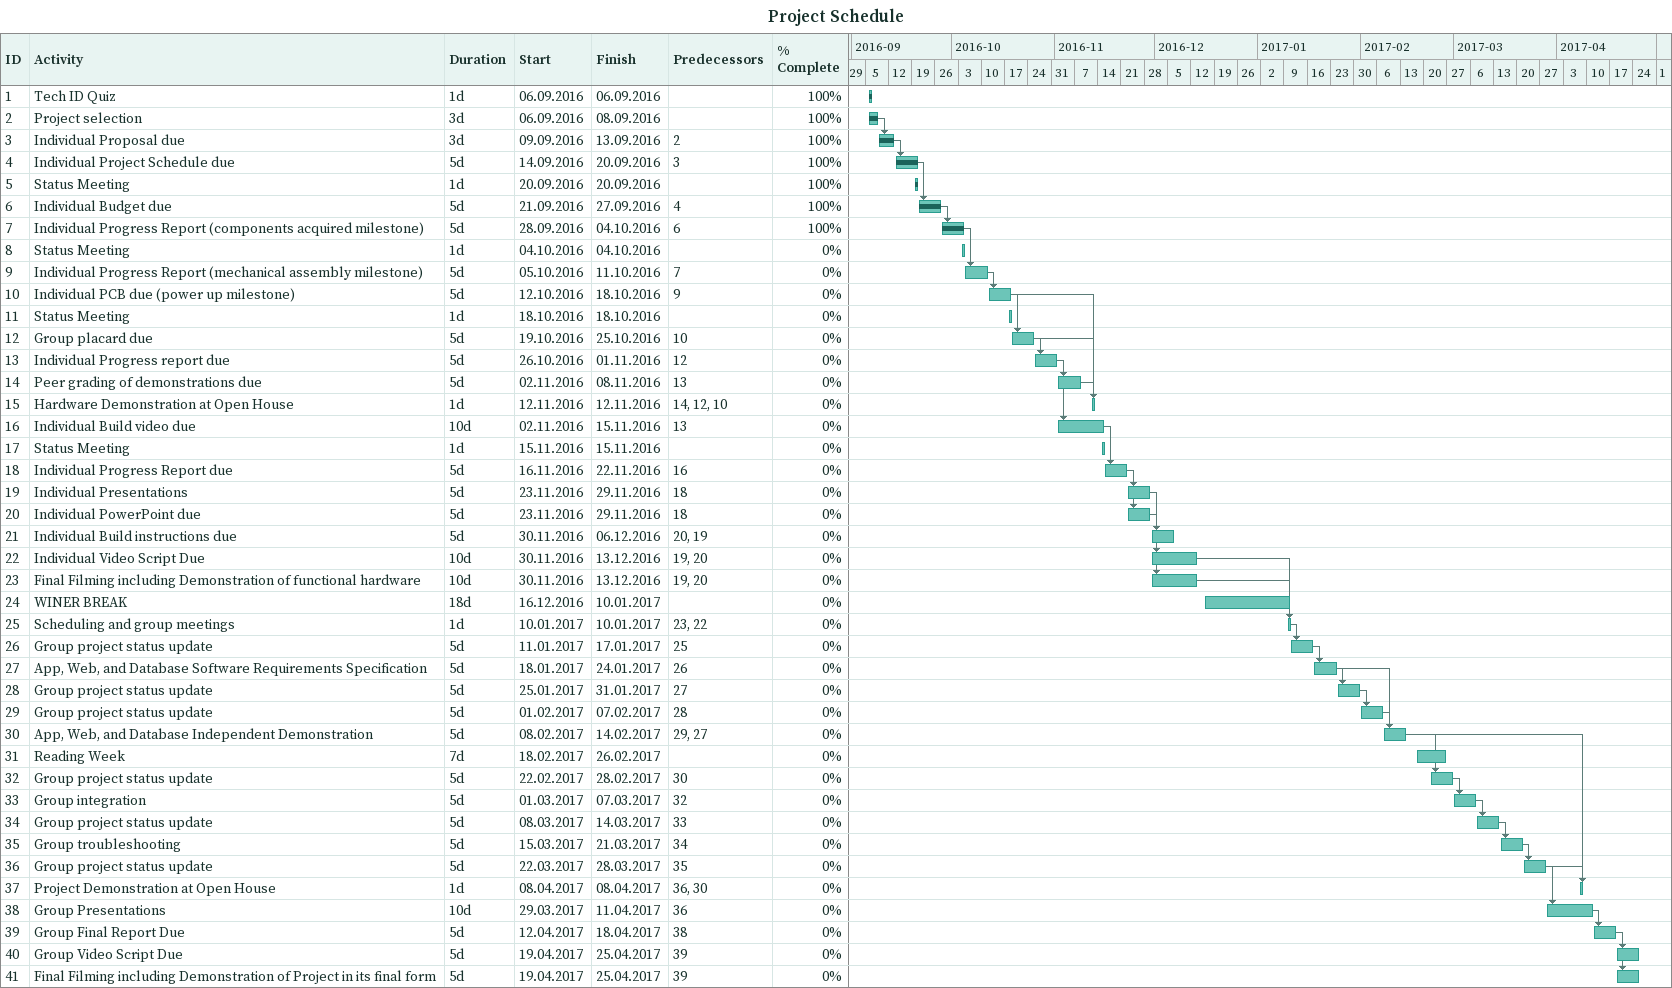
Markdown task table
Project Schedule

| ID | Task | Duration | Start | Finish | Predecessors | % complete |
|---|---|---|---|---|---|---|
| 1 | Tech ID Quiz | 1d | 2016-09-06 | 2016-09-06 |  | 100 |
| 2 | Project selection | 3d | 2016-09-06 | 2016-09-08 |  | 100 |
| 3 | Individual Proposal due | 3d | 2016-09-09 | 2016-09-13 | 2 | 100 |
| 4 | Individual Project Schedule due | 5d | 2016-09-14 | 2016-09-20 | 3 | 100 |
| 5 | Status Meeting | 1d | 2016-09-20 | 2016-09-20 |  | 100 |
| 6 | Individual Budget due | 5d | 2016-09-21 | 2016-09-27 | 4 | 100 |
| 7 | Individual Progress Report (components acquired milestone) | 5d | 2016-09-28 | 2016-10-04 | 6 | 100 |
| 8 | Status Meeting | 1d | 2016-10-04 | 2016-10-04 |  | 0 |
| 9 | Individual Progress Report (mechanical assembly milestone) | 5d | 2016-10-05 | 2016-10-11 | 7 | 0 |
| 10 | Individual PCB due (power up milestone) | 5d | 2016-10-12 | 2016-10-18 | 9 | 0 |
| 11 | Status Meeting | 1d | 2016-10-18 | 2016-10-18 |  | 0 |
| 12 | Group placard due | 5d | 2016-10-19 | 2016-10-25 | 10 | 0 |
| 13 | Individual Progress report due | 5d | 2016-10-26 | 2016-11-01 | 12 | 0 |
| 14 | Peer grading of demonstrations due | 5d | 2016-11-02 | 2016-11-08 | 13 | 0 |
| 15 | Hardware Demonstration at Open House | 1d | 2016-11-12 | 2016-11-12 | 14, 12, 10 | 0 |
| 16 | Individual Build video due | 10d | 2016-11-02 | 2016-11-15 | 13 | 0 |
| 17 | Status Meeting | 1d | 2016-11-15 | 2016-11-15 |  | 0 |
| 18 | Individual Progress Report due | 5d | 2016-11-16 | 2016-11-22 | 16 | 0 |
| 19 | Individual Presentations | 5d | 2016-11-23 | 2016-11-29 | 18 | 0 |
| 20 | Individual PowerPoint due | 5d | 2016-11-23 | 2016-11-29 | 18 | 0 |
| 21 | Individual Build instructions due | 5d | 2016-11-30 | 2016-12-06 | 20, 19 | 0 |
| 22 | Individual Video Script Due | 10d | 2016-11-30 | 2016-12-13 | 19, 20 | 0 |
| 23 | Final Filming including Demonstration of functional hardware | 10d | 2016-11-30 | 2016-12-13 | 19, 20 | 0 |
| 24 | WINER BREAK | 18d | 2016-12-16 | 2017-01-10 |  | 0 |
| 25 | Scheduling and group meetings | 1d | 2017-01-10 | 2017-01-10 | 23, 22 | 0 |
| 26 | Group project status update | 5d | 2017-01-11 | 2017-01-17 | 25 | 0 |
| 27 | App, Web, and Database Software Requirements Specification | 5d | 2017-01-18 | 2017-01-24 | 26 | 0 |
| 28 | Group project status update | 5d | 2017-01-25 | 2017-01-31 | 27 | 0 |
| 29 | Group project status update | 5d | 2017-02-01 | 2017-02-07 | 28 | 0 |
| 30 | App, Web, and Database Independent Demonstration | 5d | 2017-02-08 | 2017-02-14 | 29, 27 | 0 |
| 31 | Reading Week | 7d | 2017-02-18 | 2017-02-26 |  | 0 |
| 32 | Group project status update | 5d | 2017-02-22 | 2017-02-28 | 30 | 0 |
| 33 | Group integration | 5d | 2017-03-01 | 2017-03-07 | 32 | 0 |
| 34 | Group project status update | 5d | 2017-03-08 | 2017-03-14 | 33 | 0 |
| 35 | Group troubleshooting | 5d | 2017-03-15 | 2017-03-21 | 34 | 0 |
| 36 | Group project status update | 5d | 2017-03-22 | 2017-03-28 | 35 | 0 |
| 37 | Project Demonstration at Open House | 1d | 2017-04-08 | 2017-04-08 | 36, 30 | 0 |
| 38 | Group Presentations | 10d | 2017-03-29 | 2017-04-11 | 36 | 0 |
| 39 | Group Final Report Due | 5d | 2017-04-12 | 2017-04-18 | 38 | 0 |
| 40 | Group Video Script Due | 5d | 2017-04-19 | 2017-04-25 | 39 | 0 |
| 41 | Final Filming including Demonstration of Project in its final form | 5d | 2017-04-19 | 2017-04-25 | 39 | 0 |
